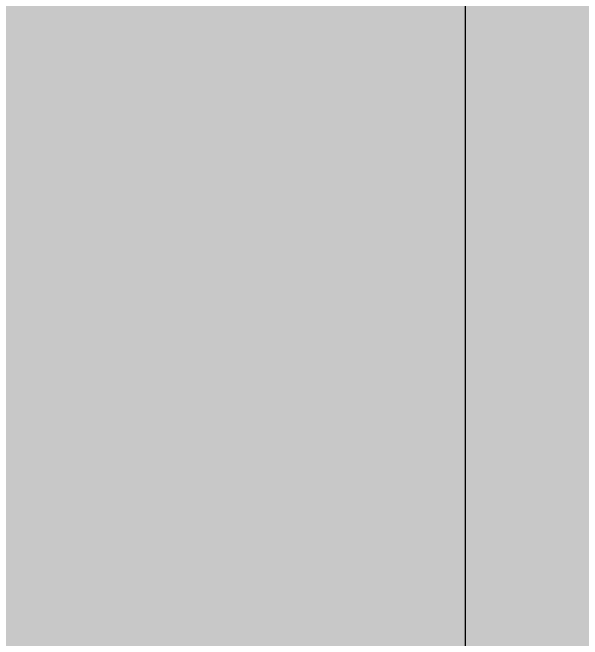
# Model space of a CAD drawing. Extents: x -23 to 289, y -67 to 135.
# Drawn here: x 140.8543 to 141.0125, y 102.807 to 102.9809 of the extents above; entities that cross this region are included whole.
import ezdxf

# ---------------------------------------------------------------- set-up
doc = ezdxf.new("R2010")
doc.units = 0
doc.header["$MEASUREMENT"] = 0
for name, color, linetype in [('ASSEMBLY_OUTLINES_BTM', 191, 'CONTINUOUS'), ('GENERATED_SILKSCREEN_BTM', 255, 'CONTINUOUS'), ('PLACEMENT_OUTLINES_BTM', 222, 'CONTINUOUS'), ('PLANE_SHAPES_LAYER_TOP', 150, 'CONTINUOUS'), ('SILKSCREEN_OUTLINES_BTM', 211, 'CONTINUOUS'), ('TRACES_LAYER_TOP', 150, 'CONTINUOUS')]:
    doc.layers.add(name, color=color, linetype=linetype)

msp = doc.modelspace()

# ---------------------------------------------------------------- linework, layer by layer
at = {"layer": 'ASSEMBLY_OUTLINES_BTM'}
msp.add_lwpolyline([(140.03, 102.15), (140.03, 103.85), (140.98, 103.85), (140.98, 102.15)], close=True, dxfattribs=at)
at = {"layer": 'GENERATED_SILKSCREEN_BTM', "const_width": 0.15}
msp.add_lwpolyline([(140.98001, 102.7079, 0.000012), (140.98, 102.70791), (140.98, 103.29209, 0.000012), (140.98001, 103.2921), (140.98001, 102.7079)], format="xyb", dxfattribs=at)
at = {"layer": 'PLACEMENT_OUTLINES_BTM'}
msp.add_lwpolyline([(140.03, 102.15), (140.03, 103.85), (140.98, 103.85), (140.98, 102.15)], close=True, dxfattribs=at)
at = {"layer": 'PLANE_SHAPES_LAYER_TOP'}
msp.add_solid([(130.5, 77.5), (153.5, 77.5), (130.5, 111.5), (153.5, 111.5)], dxfattribs=at)
at = {"layer": 'SILKSCREEN_OUTLINES_BTM'}
msp.add_lwpolyline([(140.03, 102.15), (140.03, 103.85), (140.98, 103.85), (140.98, 102.15)], close=True, dxfattribs=at)
at = {"layer": 'TRACES_LAYER_TOP', "const_width": 0.5}
msp.add_lwpolyline([(140.5, 103.8), (142.65, 101.65), (142.71066, 101.65), (143.2, 101.16066), (143.2, 96.3), (146.6, 92.9)], dxfattribs=at)

doc.saveas('drawing.dxf')
